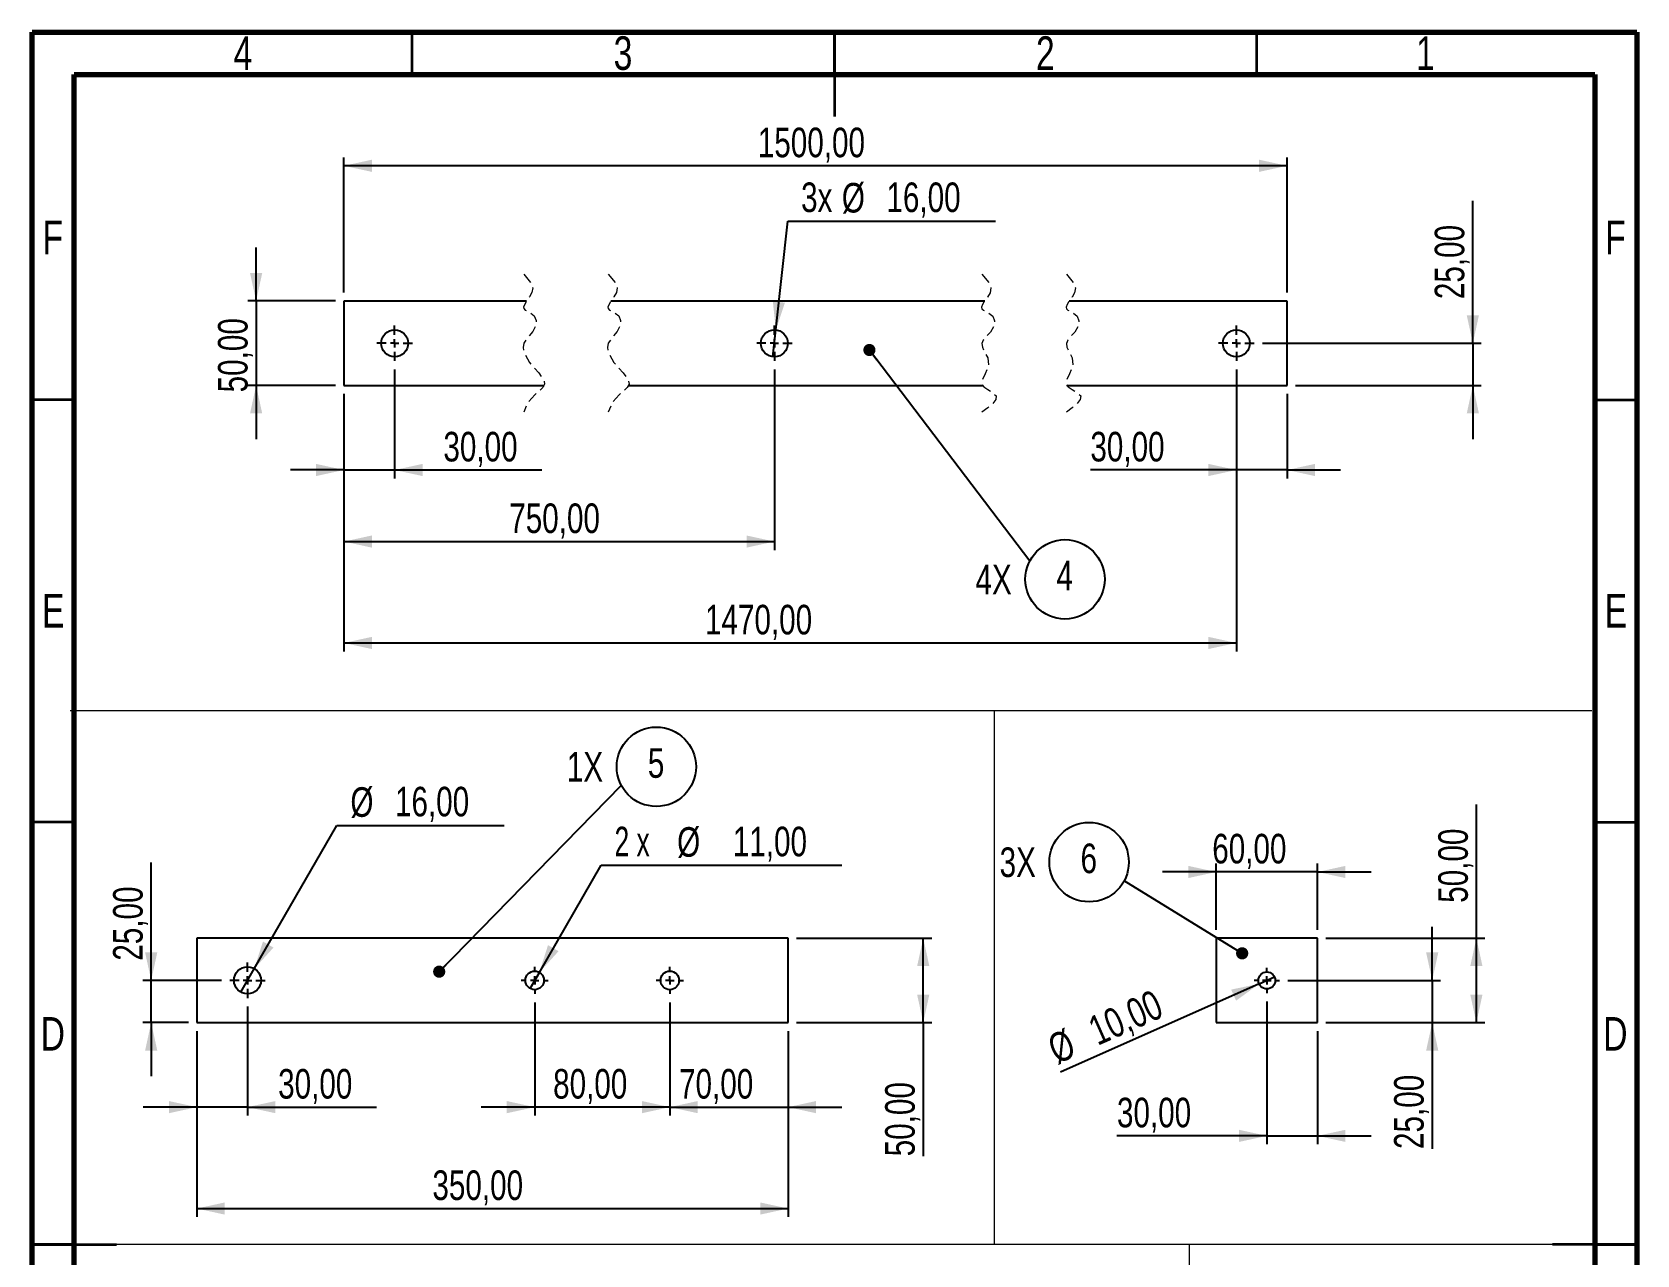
# Paper-space layout 'Siebdruckplatten' of a CAD drawing. Header units: millimetres. Extents: x 75 to 1025, y 25 to 1460.
# Drawn here: x 75 to 1025, y 736 to 1460 of the extents above; entities that cross this region are included whole.
import ezdxf

# ---------------------------------------------------------------- set-up
doc = ezdxf.new("R2010")
doc.units = ezdxf.units.MM
doc.linetypes.add('HIDDEN', pattern=[1.905, 1.27, -0.635])
doc.layers.add('FORMAT', color=7, linetype='Continuous')
doc.styles.add('SLDTEXTSTYLE0', font='TXT', dxfattribs={"width": 0.75})
doc.styles.add('SLDTEXTSTYLE2', font='TXT', dxfattribs={"width": 0.666667})
doc.dimstyles.new('SLDDIMSTYLE10', dxfattribs={"dimtxt": 17.5, "dimasz": 16.51, "dimexe": 0, "dimexo": 0.0625, "dimgap": 4.375, "dimtad": 0, "dimtih": 1, "dimtoh": 1, "dimlfac": 0.5, "dimrnd": 1e-09, "dimzin": 12, "dimdsep": 46, "dimtxsty": 'SLDTEXTSTYLE0', "dimblk1": 'NONE', "dimsah": 1, "dimcen": 0, "dimadec": 0, "dimazin": 3, "dimtfac": 1, "dimtmove": 0, "dimatfit": 3, "dimldrblk": 'NONE', "dimfxl": 1, "dimfrac": 2, "dimtolj": 1, "dimtzin": 12, "dimarcsym": 0})
doc.dimstyles.new('SLDDIMSTYLE11', dxfattribs={"dimtxt": 17.5, "dimasz": 16.51, "dimexe": 0, "dimexo": 0.0625, "dimgap": 4.375, "dimtad": 1, "dimlfac": 0.5, "dimrnd": 1e-09, "dimzin": 12, "dimdsep": 46, "dimtxsty": 'SLDTEXTSTYLE0', "dimblk1": 'NONE', "dimsah": 1, "dimcen": 0, "dimadec": 0, "dimazin": 3, "dimtfac": 1, "dimtmove": 0, "dimatfit": 3, "dimldrblk": 'NONE', "dimfxl": 1, "dimfrac": 2, "dimtolj": 1, "dimtzin": 12, "dimarcsym": 0})
doc.dimstyles.new('SLDDIMSTYLE3', dxfattribs={"dimtxt": 0.18, "dimasz": 7.2, "dimexe": 0, "dimexo": 0.0625, "dimgap": 0, "dimtad": 0, "dimtih": 1, "dimtoh": 1, "dimdec": 0, "dimrnd": 1e-09, "dimzin": 0, "dimdsep": 46, "dimtxsty": 'Standard', "dimblk1": 'DOT', "dimblk2": 'DOT', "dimsah": 1, "dimcen": 0.09, "dimadec": 0, "dimazin": 0, "dimtfac": 7.2, "dimtdec": 0, "dimtofl": 0, "dimtmove": 0, "dimatfit": 3, "dimldrblk": 'DOT', "dimfxl": 1, "dimfrac": 2, "dimtolj": 1, "dimtzin": 0, "dimarcsym": 0})
doc.dimstyles.new('SLDDIMSTYLE7', dxfattribs={"dimtxt": 17.5, "dimasz": 16.51, "dimexe": 0, "dimexo": 0.0625, "dimgap": 4.375, "dimtad": 1, "dimlfac": 0.5, "dimrnd": 1e-09, "dimzin": 12, "dimdsep": 46, "dimtxsty": 'SLDTEXTSTYLE0', "dimsah": 1, "dimcen": 0.09, "dimadec": 0, "dimazin": 3, "dimtfac": 1, "dimtmove": 0, "dimatfit": 0, "dimfxl": 1, "dimfrac": 2, "dimtolj": 1, "dimtzin": 12, "dimarcsym": 0})
doc.dimstyles.new('SLDDIMSTYLE8', dxfattribs={"dimtxt": 17.5, "dimasz": 16.51, "dimexe": 0, "dimexo": 0.0625, "dimgap": 4.375, "dimtad": 1, "dimlfac": 0.5, "dimrnd": 1e-09, "dimzin": 12, "dimdsep": 46, "dimtxsty": 'SLDTEXTSTYLE0', "dimsah": 1, "dimcen": 0.09, "dimadec": 0, "dimazin": 3, "dimtfac": 1, "dimtofl": 0, "dimtmove": 0, "dimatfit": 3, "dimfxl": 1, "dimfrac": 2, "dimtolj": 1, "dimtzin": 12, "dimarcsym": 0})
doc.dimstyles.new('SLDDIMSTYLE9', dxfattribs={"dimtxt": 17.5, "dimasz": 16.51, "dimexe": 0, "dimexo": 0.0625, "dimgap": 4.375, "dimtad": 0, "dimtih": 1, "dimtoh": 1, "dimlfac": 0.5, "dimrnd": 1e-09, "dimzin": 12, "dimdsep": 46, "dimtxsty": 'SLDTEXTSTYLE0', "dimblk1": 'NONE', "dimsah": 1, "dimcen": 0, "dimadec": 0, "dimazin": 3, "dimtfac": 1, "dimtmove": 0, "dimatfit": 3, "dimldrblk": 'NONE', "dimfxl": 1, "dimfrac": 2, "dimtolj": 1, "dimtzin": 12, "dimarcsym": 0})

# ---------------------------------------------------------------- blocks, each defined once
blk = doc.blocks.new('_D_2')
at = {"layer": 'FORMAT', "ltscale": 5}
for p, q in [((207.62, 1300.89), (207.62, 1332.64)), ((254.62, 1300.89), (202.62, 1300.89)), ((207.62, 1300.89), (207.62, 1250.89)), ((254.62, 1250.89), (202.62, 1250.89)), ((207.62, 1250.89), (207.62, 1219.14))]:
    blk.add_line(p, q, dxfattribs=at)
for points in [[(207.62, 1300.89), (211.22, 1317.4), (204.02, 1317.4)], [(207.62, 1250.89), (204.02, 1234.38), (211.22, 1234.38)]]:
    blk.add_solid(points, dxfattribs=at)
at = {"layer": 'FORMAT', "ltscale": 5, "insert": (185.06, 1246.82), "char_height": 17.5, "attachment_point": 1, "rotation": 90, "style": 'SLDTEXTSTYLE0'}
blk.add_mtext('50,00', dxfattribs=at)
blk = doc.blocks.new('_D_3')
at = {"layer": 'FORMAT', "ltscale": 5}
for p, q in [((259.62, 1305.89), (259.62, 1385.89)), ((817.88, 1380.89), (259.62, 1380.89)), ((817.88, 1305.89), (817.88, 1385.89))]:
    blk.add_line(p, q, dxfattribs=at)
for points in [[(259.62, 1380.89), (276.13, 1377.29), (276.13, 1384.49)], [(817.88, 1380.89), (801.37, 1384.49), (801.37, 1377.29)]]:
    blk.add_solid(points, dxfattribs=at)
at = {"layer": 'FORMAT', "ltscale": 5, "insert": (504.61, 1403.45), "char_height": 17.5, "attachment_point": 1, "style": 'SLDTEXTSTYLE0'}
blk.add_mtext('1500,00', dxfattribs=at)
blk = doc.blocks.new('_D_4')
at = {"layer": 'FORMAT', "ltscale": 5}
for p, q in [((515.29, 1283.84), (522.28, 1348.19)), ((522.28, 1348.19), (645.4, 1348.19)), ((513.57, 1267.93), (515.29, 1283.84))]:
    blk.add_line(p, q, dxfattribs=at)
blk.add_solid([(515.29, 1283.84), (520.65, 1299.87), (513.5, 1300.64)], dxfattribs=at)
at = {"layer": 'FORMAT', "ltscale": 5, "char_height": 17.5, "attachment_point": 1, "style": 'SLDTEXTSTYLE0'}
for s, insert in [('3x', (530.22, 1371.02)), ('%%c', (554.35, 1370.75)), ('16,00', (580.74, 1371.02))]:
    blk.add_mtext(s, dxfattribs=dict(at, insert=insert))
blk = doc.blocks.new('_None')
blk = doc.blocks.new('_D_5')
at = {"layer": 'FORMAT', "ltscale": 5}
for p, q in [((289.62, 1260.39), (289.62, 1195.89)), ((259.62, 1245.89), (259.62, 1195.89)), ((259.62, 1200.89), (227.87, 1200.89)), ((259.62, 1200.89), (289.62, 1200.89)), ((289.62, 1200.89), (376.66, 1200.89))]:
    blk.add_line(p, q, dxfattribs=at)
for points in [[(259.62, 1200.89), (243.11, 1204.49), (243.11, 1197.29)], [(289.62, 1200.89), (306.13, 1197.29), (306.13, 1204.49)]]:
    blk.add_solid(points, dxfattribs=at)
at = {"layer": 'FORMAT', "ltscale": 5, "insert": (318.48, 1223.45), "char_height": 17.5, "attachment_point": 1, "style": 'SLDTEXTSTYLE0'}
blk.add_mtext('30,00', dxfattribs=at)
blk = doc.blocks.new('_D_6')
at = {"layer": 'FORMAT', "ltscale": 5}
for p, q in [((787.88, 1260.39), (787.88, 1093.54)), ((259.62, 1245.89), (259.62, 1093.54)), ((259.62, 1098.54), (787.88, 1098.54))]:
    blk.add_line(p, q, dxfattribs=at)
for points in [[(259.62, 1098.54), (276.13, 1094.94), (276.13, 1102.14)], [(787.88, 1098.54), (771.37, 1102.14), (771.37, 1094.94)]]:
    blk.add_solid(points, dxfattribs=at)
at = {"layer": 'FORMAT', "ltscale": 5, "insert": (473.33, 1121.1), "char_height": 17.5, "attachment_point": 1, "style": 'SLDTEXTSTYLE0'}
blk.add_mtext('1470,00', dxfattribs=at)
blk = doc.blocks.new('_D_7')
at = {"layer": 'FORMAT', "ltscale": 5}
for p, q in [((514.43, 1260.39), (514.43, 1153.54)), ((259.62, 1245.89), (259.62, 1153.54)), ((259.62, 1158.54), (514.43, 1158.54))]:
    blk.add_line(p, q, dxfattribs=at)
for points in [[(259.62, 1158.54), (276.13, 1154.94), (276.13, 1162.14)], [(514.43, 1158.54), (497.92, 1162.14), (497.92, 1154.94)]]:
    blk.add_solid(points, dxfattribs=at)
at = {"layer": 'FORMAT', "ltscale": 5, "insert": (357.46, 1181.1), "char_height": 17.5, "attachment_point": 1, "style": 'SLDTEXTSTYLE0'}
blk.add_mtext('750,00', dxfattribs=at)
blk = doc.blocks.new('_D_8')
at = {"layer": 'FORMAT', "ltscale": 5}
for p, q in [((787.88, 1260.39), (787.88, 1195.89)), ((817.88, 1245.89), (817.88, 1195.89)), ((787.88, 1200.89), (701.47, 1200.89)), ((817.88, 1200.89), (787.88, 1200.89)), ((817.88, 1200.89), (849.63, 1200.89))]:
    blk.add_line(p, q, dxfattribs=at)
for points in [[(787.88, 1200.89), (771.37, 1204.49), (771.37, 1197.29)], [(817.88, 1200.89), (834.39, 1197.29), (834.39, 1204.49)]]:
    blk.add_solid(points, dxfattribs=at)
at = {"layer": 'FORMAT', "ltscale": 5, "insert": (701.47, 1223.45), "char_height": 17.5, "attachment_point": 1, "style": 'SLDTEXTSTYLE0'}
blk.add_mtext('30,00', dxfattribs=at)
blk = doc.blocks.new('_D_9')
at = {"layer": 'FORMAT', "ltscale": 5}
for p, q in [((927.88, 1275.89), (927.88, 1360.18)), ((803.38, 1275.89), (932.88, 1275.89)), ((927.88, 1275.89), (927.88, 1250.89)), ((822.88, 1250.89), (932.88, 1250.89)), ((927.88, 1250.89), (927.88, 1219.14))]:
    blk.add_line(p, q, dxfattribs=at)
for points in [[(927.88, 1275.89), (931.48, 1292.4), (924.28, 1292.4)], [(927.88, 1250.89), (924.28, 1234.38), (931.48, 1234.38)]]:
    blk.add_solid(points, dxfattribs=at)
at = {"layer": 'FORMAT', "ltscale": 5, "insert": (905.32, 1301.99), "char_height": 17.5, "attachment_point": 1, "rotation": 90, "style": 'SLDTEXTSTYLE0'}
blk.add_mtext('25,00', dxfattribs=at)
blk = doc.blocks.new('SW_NOTE_0_65')
at = {"layer": 'FORMAT', "color": 0, "ltscale": 5}
blk.add_circle((20.75, -11.02), 23.5, dxfattribs=at)
at = {"layer": 'FORMAT', "color": 0, "ltscale": 5, "char_height": 17.5, "attachment_point": 2, "style": 'SLDTEXTSTYLE0'}
for s, insert in [('4X', (-21.5, -2.34)), ('4', (20.58, -0.07))]:
    blk.add_mtext(s, dxfattribs=dict(at, insert=insert))
blk = doc.blocks.new('_Dot')
at = {"color": 0, "linetype": 'ByBlock', "lineweight": -2}
blk.add_line((-0.5, 0), (-1, 0), dxfattribs=at)
at = {"color": 0, "linetype": 'ByBlock', "const_width": 0.5}
blk.add_lwpolyline([(-0.25, 0, 1), (0.25, 0, 1)], format="xyb", close=True, dxfattribs=at)
blk = doc.blocks.new('SW_CENTERMARKSYMBOL_0')
at = {"layer": 'FORMAT', "color": 0, "ltscale": 5}
for p, q in [((0, 5), (0, 10.5)), ((-5, 0), (-10.5, 0)), ((0, 0), (-2.5, 0)), ((0, 0), (0, 2.5)), ((0, 0), (0, -2.5)), ((0, 0), (2.5, 0)), ((5, 0), (10.5, 0)), ((0, -5), (0, -10.5))]:
    blk.add_line(p, q, dxfattribs=at)
blk = doc.blocks.new('SW_CENTERMARKSYMBOL_1')
at = {"layer": 'FORMAT', "color": 0, "ltscale": 5}
for p, q in [((0, 5), (0, 10.5)), ((-5, 0), (-10.5, 0)), ((0, 0), (-2.5, 0)), ((0, 0), (0, 2.5)), ((0, 0), (0, -2.5)), ((0, 0), (2.5, 0)), ((5, 0), (10.5, 0)), ((0, -5), (0, -10.5))]:
    blk.add_line(p, q, dxfattribs=at)
blk = doc.blocks.new('SW_CENTERMARKSYMBOL_2')
at = {"layer": 'FORMAT', "color": 0, "ltscale": 5}
for p, q in [((0, 5), (0, 10.5)), ((-5, 0), (-10.5, 0)), ((0, 0), (-2.5, 0)), ((0, 0), (0, 2.5)), ((0, 0), (0, -2.5)), ((0, 0), (2.5, 0)), ((5, 0), (10.5, 0)), ((0, -5), (0, -10.5))]:
    blk.add_line(p, q, dxfattribs=at)
blk = doc.blocks.new('_D_10')
at = {"layer": 'FORMAT', "ltscale": 5}
for p, q in [((206.53, 905.79), (255.49, 990.6)), ((255.49, 990.6), (354.47, 990.6)), ((198.53, 891.94), (206.53, 905.79))]:
    blk.add_line(p, q, dxfattribs=at)
blk.add_solid([(206.53, 905.79), (217.9, 918.29), (211.66, 921.89)], dxfattribs=at)
at = {"layer": 'FORMAT', "ltscale": 5, "char_height": 17.5, "attachment_point": 1, "style": 'SLDTEXTSTYLE0'}
for s, insert in [('%%c', (263.43, 1013.16)), ('16,00', (289.82, 1013.43))]:
    blk.add_mtext(s, dxfattribs=dict(at, insert=insert))
blk = doc.blocks.new('_D_11')
at = {"layer": 'FORMAT', "ltscale": 5}
for p, q in [((375.28, 903.63), (411.85, 966.98)), ((411.85, 966.98), (554.36, 966.98)), ((369.78, 894.1), (375.28, 903.63))]:
    blk.add_line(p, q, dxfattribs=at)
blk.add_solid([(375.28, 903.63), (386.65, 916.13), (380.41, 919.73)], dxfattribs=at)
at = {"layer": 'FORMAT', "ltscale": 5, "char_height": 17.5, "attachment_point": 1}
for s, insert, style in [('2 x', (419.79, 989.8), 'SLDTEXTSTYLE2'), ('%%c', (456.85, 989.54), 'SLDTEXTSTYLE0'), ('11,00', (489.81, 989.8), 'SLDTEXTSTYLE0')]:
    blk.add_mtext(s, dxfattribs=dict(at, insert=insert, style=style))
blk = doc.blocks.new('_D_12')
at = {"layer": 'FORMAT', "ltscale": 5}
for p, q in [((172.53, 868.87), (172.53, 758.87)), ((522.53, 868.87), (522.53, 758.87)), ((172.53, 763.87), (522.53, 763.87))]:
    blk.add_line(p, q, dxfattribs=at)
for points in [[(172.53, 763.87), (189.04, 760.27), (189.04, 767.47)], [(522.53, 763.87), (506.02, 767.47), (506.02, 760.27)]]:
    blk.add_solid(points, dxfattribs=at)
at = {"layer": 'FORMAT', "ltscale": 5, "insert": (311.97, 786.42), "char_height": 17.5, "attachment_point": 1, "style": 'SLDTEXTSTYLE0'}
blk.add_mtext('350,00', dxfattribs=at)
blk = doc.blocks.new('_D_13')
at = {"layer": 'FORMAT', "ltscale": 5}
for p, q in [((452.53, 885.87), (452.53, 818.87)), ((522.53, 868.87), (522.53, 818.87)), ((452.53, 823.87), (420.78, 823.87)), ((452.53, 823.87), (522.53, 823.87)), ((522.53, 823.87), (554.28, 823.87))]:
    blk.add_line(p, q, dxfattribs=at)
for points in [[(452.53, 823.87), (436.02, 827.47), (436.02, 820.27)], [(522.53, 823.87), (539.04, 820.27), (539.04, 827.47)]]:
    blk.add_solid(points, dxfattribs=at)
at = {"layer": 'FORMAT', "ltscale": 5, "insert": (457.98, 846.42), "char_height": 17.5, "attachment_point": 1, "style": 'SLDTEXTSTYLE0'}
blk.add_mtext('70,00', dxfattribs=at)
blk = doc.blocks.new('_D_14')
at = {"layer": 'FORMAT', "ltscale": 5}
for p, q in [((372.53, 885.87), (372.53, 818.87)), ((452.53, 885.87), (452.53, 818.87)), ((372.53, 823.87), (340.78, 823.87)), ((452.53, 823.87), (372.53, 823.87)), ((452.53, 823.87), (484.28, 823.87))]:
    blk.add_line(p, q, dxfattribs=at)
for points in [[(372.53, 823.87), (356.02, 827.47), (356.02, 820.27)], [(452.53, 823.87), (469.04, 820.27), (469.04, 827.47)]]:
    blk.add_solid(points, dxfattribs=at)
at = {"layer": 'FORMAT', "ltscale": 5, "insert": (383.43, 846.42), "char_height": 17.5, "attachment_point": 1, "style": 'SLDTEXTSTYLE0'}
blk.add_mtext('80,00', dxfattribs=at)
blk = doc.blocks.new('_D_15')
at = {"layer": 'FORMAT', "ltscale": 5}
for p, q in [((202.53, 883.37), (202.53, 818.87)), ((172.53, 868.87), (172.53, 818.87)), ((172.53, 823.87), (140.78, 823.87)), ((202.53, 823.87), (172.53, 823.87)), ((202.53, 823.87), (278.83, 823.87))]:
    blk.add_line(p, q, dxfattribs=at)
for points in [[(172.53, 823.87), (156.02, 827.47), (156.02, 820.27)], [(202.53, 823.87), (219.04, 820.27), (219.04, 827.47)]]:
    blk.add_solid(points, dxfattribs=at)
at = {"layer": 'FORMAT', "ltscale": 5, "insert": (220.65, 846.42), "char_height": 17.5, "attachment_point": 1, "style": 'SLDTEXTSTYLE0'}
blk.add_mtext('30,00', dxfattribs=at)
blk = doc.blocks.new('_D_16')
at = {"layer": 'FORMAT', "ltscale": 5}
for p, q in [((527.53, 923.87), (607.53, 923.87)), ((602.53, 873.87), (602.53, 923.87)), ((527.53, 873.87), (607.53, 873.87)), ((602.53, 873.87), (602.53, 794.77))]:
    blk.add_line(p, q, dxfattribs=at)
for points in [[(602.53, 923.87), (598.93, 907.36), (606.13, 907.36)], [(602.53, 873.87), (606.13, 890.38), (598.93, 890.38)]]:
    blk.add_solid(points, dxfattribs=at)
at = {"layer": 'FORMAT', "ltscale": 5, "insert": (579.97, 794.77), "char_height": 17.5, "attachment_point": 1, "rotation": 90, "style": 'SLDTEXTSTYLE0'}
blk.add_mtext('50,00', dxfattribs=at)
blk = doc.blocks.new('_D_17')
at = {"layer": 'FORMAT', "ltscale": 5}
for p, q in [((145.5, 898.87), (145.5, 968.72)), ((187.03, 898.87), (140.5, 898.87)), ((145.5, 873.87), (145.5, 898.87)), ((167.53, 873.87), (140.5, 873.87)), ((145.5, 873.87), (145.5, 842.12))]:
    blk.add_line(p, q, dxfattribs=at)
for points in [[(145.5, 898.87), (149.1, 915.38), (141.9, 915.38)], [(145.5, 873.87), (141.9, 857.36), (149.1, 857.36)]]:
    blk.add_solid(points, dxfattribs=at)
at = {"layer": 'FORMAT', "ltscale": 5, "insert": (122.94, 910.53), "char_height": 17.5, "attachment_point": 1, "rotation": 90, "style": 'SLDTEXTSTYLE0'}
blk.add_mtext('25,00', dxfattribs=at)
blk = doc.blocks.new('SW_NOTE_0_66')
at = {"layer": 'FORMAT', "color": 0, "ltscale": 5}
blk.add_circle((20.75, 11.02), 23.5, dxfattribs=at)
at = {"layer": 'FORMAT', "color": 0, "ltscale": 5, "char_height": 17.5, "attachment_point": 2, "style": 'SLDTEXTSTYLE0'}
for s, insert in [('1X', (-21.5, 19.7)), ('5', (20.58, 21.98))]:
    blk.add_mtext(s, dxfattribs=dict(at, insert=insert))
blk = doc.blocks.new('SW_CENTERMARKSYMBOL_3')
at = {"layer": 'FORMAT', "color": 0, "ltscale": 5}
for p, q in [((0, 5), (0, 10.5)), ((-5, 0), (-10.5, 0)), ((0, 0), (-2.5, 0)), ((0, 0), (0, 2.5)), ((0, 0), (0, -2.5)), ((0, 0), (2.5, 0)), ((5, 0), (10.5, 0)), ((0, -5), (0, -10.5))]:
    blk.add_line(p, q, dxfattribs=at)
blk = doc.blocks.new('SW_CENTERMARKSYMBOL_4')
at = {"layer": 'FORMAT', "color": 0, "ltscale": 5}
for p, q in [((-5, 0), (-8, 0)), ((0, 0), (-2.5, 0)), ((0, 5), (0, 8)), ((0, 0), (0, 2.5)), ((0, 0), (0, -2.5)), ((0, 0), (2.5, 0)), ((5, 0), (8, 0)), ((0, -5), (0, -8))]:
    blk.add_line(p, q, dxfattribs=at)
blk = doc.blocks.new('SW_CENTERMARKSYMBOL_5')
at = {"layer": 'FORMAT', "color": 0, "ltscale": 5}
for p, q in [((-5, 0), (-8, 0)), ((0, 0), (-2.5, 0)), ((0, 5), (0, 8)), ((0, 0), (0, 2.5)), ((0, 0), (0, -2.5)), ((0, 0), (2.5, 0)), ((5, 0), (8, 0)), ((0, -5), (0, -8))]:
    blk.add_line(p, q, dxfattribs=at)
blk = doc.blocks.new('_D_18')
at = {"layer": 'FORMAT', "ltscale": 5}
for p, q in [((775.94, 963.02), (744.19, 963.02)), ((775.94, 928.87), (775.94, 968.02)), ((835.94, 963.02), (775.94, 963.02)), ((835.94, 928.87), (835.94, 968.02)), ((835.94, 963.02), (867.69, 963.02))]:
    blk.add_line(p, q, dxfattribs=at)
for points in [[(775.94, 963.02), (759.43, 966.62), (759.43, 959.42)], [(835.94, 963.02), (852.45, 959.42), (852.45, 966.62)]]:
    blk.add_solid(points, dxfattribs=at)
at = {"layer": 'FORMAT', "ltscale": 5, "insert": (773.62, 985.58), "char_height": 17.5, "attachment_point": 1, "style": 'SLDTEXTSTYLE0'}
blk.add_mtext('60,00', dxfattribs=at)
blk = doc.blocks.new('_D_19')
at = {"layer": 'FORMAT', "ltscale": 5}
for p, q in [((929.97, 923.87), (929.97, 1002.96)), ((840.94, 923.87), (934.97, 923.87)), ((929.97, 873.87), (929.97, 923.87)), ((840.94, 873.87), (934.97, 873.87))]:
    blk.add_line(p, q, dxfattribs=at)
for points in [[(929.97, 923.87), (926.37, 907.36), (933.57, 907.36)], [(929.97, 873.87), (933.57, 890.38), (926.37, 890.38)]]:
    blk.add_solid(points, dxfattribs=at)
at = {"layer": 'FORMAT', "ltscale": 5, "insert": (907.41, 944.77), "char_height": 17.5, "attachment_point": 1, "rotation": 90, "style": 'SLDTEXTSTYLE0'}
blk.add_mtext('50,00', dxfattribs=at)
blk = doc.blocks.new('_D_20')
at = {"layer": 'FORMAT', "ltscale": 5}
for p, q in [((903.83, 898.87), (903.83, 930.62)), ((818.44, 898.87), (908.83, 898.87)), ((903.83, 898.87), (903.83, 873.87)), ((840.94, 873.87), (908.83, 873.87)), ((903.83, 873.87), (903.83, 799.1))]:
    blk.add_line(p, q, dxfattribs=at)
for points in [[(903.83, 898.87), (907.43, 915.38), (900.23, 915.38)], [(903.83, 873.87), (900.23, 857.36), (907.43, 857.36)]]:
    blk.add_solid(points, dxfattribs=at)
at = {"layer": 'FORMAT', "ltscale": 5, "insert": (881.27, 799.1), "char_height": 17.5, "attachment_point": 1, "rotation": 90, "style": 'SLDTEXTSTYLE0'}
blk.add_mtext('25,00', dxfattribs=at)
blk = doc.blocks.new('_D_21')
at = {"layer": 'FORMAT', "ltscale": 5}
for p, q in [((805.94, 886.37), (805.94, 801.87)), ((835.94, 868.87), (835.94, 801.87)), ((805.94, 806.87), (717.21, 806.87)), ((805.94, 806.87), (835.94, 806.87)), ((835.94, 806.87), (867.69, 806.87))]:
    blk.add_line(p, q, dxfattribs=at)
for points in [[(805.94, 806.87), (789.43, 810.47), (789.43, 803.27)], [(835.94, 806.87), (852.45, 803.27), (852.45, 810.47)]]:
    blk.add_solid(points, dxfattribs=at)
at = {"layer": 'FORMAT', "ltscale": 5, "insert": (717.21, 829.43), "char_height": 17.5, "attachment_point": 1, "style": 'SLDTEXTSTYLE0'}
blk.add_mtext('30,00', dxfattribs=at)
blk = doc.blocks.new('_D_22')
at = {"layer": 'FORMAT', "ltscale": 5}
for q in [(683.69, 844.63), (810.51, 900.89)]:
    blk.add_line((801.37, 896.84), q, dxfattribs=at)
blk.add_solid([(801.37, 896.84), (784.81, 893.43), (787.73, 886.85)], dxfattribs=at)
at = {"layer": 'FORMAT', "ltscale": 5, "char_height": 17.5, "attachment_point": 1, "rotation": 23.92525, "style": 'SLDTEXTSTYLE0'}
for s, insert in [('10,00', (698.63, 876.05)), ('%%c', (674.61, 865.11))]:
    blk.add_mtext(s, dxfattribs=dict(at, insert=insert))
blk = doc.blocks.new('SW_NOTE_0_67')
at = {"layer": 'FORMAT', "color": 0, "ltscale": 5}
blk.add_circle((-20.75, 11.02), 23.5, dxfattribs=at)
at = {"layer": 'FORMAT', "color": 0, "ltscale": 5, "char_height": 17.5, "attachment_point": 2, "style": 'SLDTEXTSTYLE0'}
for s, insert in [('3X', (-63, 19.7)), ('6', (-20.93, 21.98))]:
    blk.add_mtext(s, dxfattribs=dict(at, insert=insert))
blk = doc.blocks.new('SW_CENTERMARKSYMBOL_6')
at = {"layer": 'FORMAT', "color": 0, "ltscale": 5}
for p, q in [((-5, 0), (-7.5, 0)), ((0, 0), (-2.5, 0)), ((0, 5), (0, 7.5)), ((0, 0), (0, 2.5)), ((0, 0), (0, -2.5)), ((0, 0), (2.5, 0)), ((5, 0), (7.5, 0)), ((0, -5), (0, -7.5))]:
    blk.add_line(p, q, dxfattribs=at)

psp = doc.layouts.new('Siebdruckplatten')

# ---------------------------------------------------------------- linework, layer by layer
at = {"color": 7, "linetype": 'Continuous', "lineweight": 70, "ltscale": 5}
for p, q in [((75, 25), (75, 1460)), ((75, 1460), (1025, 1460)), ((1025, 1460), (1025, 25)), ((100, 50), (100, 1435)), ((100, 1435), (1000, 1435)), ((1000, 1435), (1000, 50))]:
    psp.add_line(p, q, dxfattribs=at)
at = {"color": 7, "linetype": 'Continuous', "lineweight": 35, "ltscale": 5}
for p, q in [((300, 1435), (300, 1460)), ((550, 1460), (550, 1410)), ((550, 1435), (550, 1460)), ((800, 1435), (800, 1460)), ((100, 1242.5), (75, 1242.5)), ((1000, 1242.5), (1025, 1242.5)), ((100, 992.5), (75, 992.5)), ((1000, 992.5), (1025, 992.5)), ((75, 742.5), (125, 742.5)), ((100, 742.5), (75, 742.5)), ((1025, 742.5), (975, 742.5)), ((1000, 742.5), (1025, 742.5))]:
    psp.add_line(p, q, dxfattribs=at)
at = {"color": 7, "linetype": 'Continuous', "lineweight": 25, "ltscale": 5}
for p, q in [((259.621, 1300.887), (259.621, 1250.887)), ((367.678, 1300.887), (259.621, 1300.887)), ((638.932, 1300.887), (417.678, 1300.887)), ((817.883, 1300.887), (688.932, 1300.887)), ((817.883, 1250.887), (817.883, 1300.887)), ((259.621, 1250.887), (378.135, 1250.887)), ((428.135, 1250.887), (637.587, 1250.887)), ((687.587, 1250.887), (817.883, 1250.887)), ((172.525, 923.865), (172.525, 873.865)), ((522.525, 923.865), (172.525, 923.865)), ((522.525, 873.865), (522.525, 923.865)), ((775.937, 923.865), (775.937, 873.865)), ((835.937, 923.865), (775.937, 923.865)), ((835.937, 873.865), (835.937, 923.865)), ((172.525, 873.865), (522.525, 873.865)), ((775.937, 873.865), (835.937, 873.865))]:
    psp.add_line(p, q, dxfattribs=at)
at = {"color": 7, "linetype": 'Continuous', "lineweight": 18, "ltscale": 5}
for p, q in [((97.564, 1058.589), (998.293, 1058.589)), ((644.525, 1058.589), (644.525, 742.5)), ((1000, 742.5), (100, 742.5)), ((759.939, 742.5), (759.939, 361.089))]:
    psp.add_line(p, q, dxfattribs=at)
at = {"color": 7, "linetype": 'HIDDEN', "lineweight": 18, "ltscale": 5, "flags": 128}
for points in [[(366.045, 1316.762), (370.361, 1311.517), (371.34, 1308.765), (370.908, 1305.858), (369.446, 1303.32), (367.645, 1300.84), (365.86, 1297.43), (366.006, 1296.398), (366.788, 1295.543), (369.533, 1294.045), (372.236, 1292.171), (373.383, 1289.391), (373.035, 1286.153), (371.393, 1282.79), (369.094, 1280.032), (366.086, 1275.987), (365.625, 1273.369), (366.148, 1270.502), (369.435, 1264.52), (374.906, 1258.305), (378.025, 1253.976), (378.387, 1251.727), (377.311, 1249.618), (375.152, 1247.561), (372.538, 1245.443), (368.308, 1240.597), (366.045, 1235.012)], [(416.045, 1316.762), (420.361, 1311.517), (421.34, 1308.765), (420.908, 1305.858), (419.446, 1303.32), (417.645, 1300.84), (415.86, 1297.43), (416.006, 1296.398), (416.788, 1295.543), (419.533, 1294.045), (422.236, 1292.171), (423.383, 1289.391), (423.035, 1286.153), (421.393, 1282.79), (419.094, 1280.032), (416.086, 1275.987), (415.625, 1273.369), (416.148, 1270.502), (419.435, 1264.52), (424.906, 1258.305), (428.025, 1253.976), (428.387, 1251.727), (427.311, 1249.618), (425.152, 1247.561), (422.538, 1245.443), (418.308, 1240.597), (416.045, 1235.012)], [(637.293, 1316.762), (641.63, 1311.473), (642.593, 1308.696), (642.115, 1305.76), (640.615, 1303.202), (638.805, 1300.709), (637.643, 1298.899), (637.099, 1297.304), (637.315, 1296.285), (638.17, 1295.44), (640.988, 1293.928), (643.647, 1291.977), (644.707, 1289.115), (644.237, 1285.841), (642.335, 1282.495), (639.785, 1279.734), (638.083, 1277.733), (637.267, 1275.669), (637.616, 1273.506), (638.695, 1271.165), (640.675, 1267.214), (641.212, 1262.48), (639.1, 1257.757), (637.114, 1253.474), (637.176, 1251.636), (638.382, 1250.06), (640.684, 1248.524), (643.218, 1247.087), (645.738, 1244.675), (645.441, 1242.528), (643.589, 1240.15), (640.7, 1237.619), (637.293, 1235.012)], [(687.293, 1316.762), (691.63, 1311.473), (692.593, 1308.696), (692.115, 1305.76), (690.615, 1303.202), (688.805, 1300.709), (687.643, 1298.899), (687.099, 1297.304), (687.315, 1296.285), (688.17, 1295.44), (690.988, 1293.928), (693.647, 1291.977), (694.707, 1289.115), (694.237, 1285.841), (692.335, 1282.495), (689.785, 1279.734), (688.083, 1277.733), (687.267, 1275.669), (687.616, 1273.506), (688.695, 1271.165), (690.675, 1267.214), (691.212, 1262.48), (689.1, 1257.757), (687.114, 1253.474), (687.176, 1251.636), (688.382, 1250.06), (690.684, 1248.524), (693.218, 1247.087), (695.738, 1244.675), (695.441, 1242.528), (693.589, 1240.15), (690.7, 1237.619), (687.293, 1235.012)]]:
    psp.add_lwpolyline(points, dxfattribs=at)
at = {"color": 7, "linetype": 'Continuous', "lineweight": 25, "ltscale": 25}
for centre, radius in [((289.621, 1275.887), 8), ((514.431, 1275.887), 8), ((787.883, 1275.887), 8), ((202.525, 898.865), 8), ((372.525, 898.865), 5.5), ((452.525, 898.865), 5.5), ((805.937, 898.865), 5)]:
    psp.add_circle(centre, radius, dxfattribs=at)

# ---------------------------------------------------------------- block references
at = {"layer": 'FORMAT', "ltscale": 5}
for name, p in [('SW_CENTERMARKSYMBOL_2', (289.621, 1275.887)), ('SW_CENTERMARKSYMBOL_0', (514.431, 1275.887)), ('SW_CENTERMARKSYMBOL_1', (787.883, 1275.887)), ('SW_NOTE_0_65', (665.694, 1147.211)), ('SW_NOTE_0_66', (423.8, 1014.267)), ('SW_NOTE_0_67', (721.466, 957.847)), ('SW_CENTERMARKSYMBOL_3', (202.525, 898.865)), ('SW_CENTERMARKSYMBOL_4', (372.525, 898.865)), ('SW_CENTERMARKSYMBOL_5', (452.525, 898.865)), ('SW_CENTERMARKSYMBOL_6', (805.937, 898.865))]:
    psp.add_blockref(name, p, dxfattribs=at)

# ---------------------------------------------------------------- texts
at = {"color": 7, "linetype": 'Continuous', "lineweight": 0, "ltscale": 5, "char_height": 19.844, "attachment_point": 2, "style": 'SLDTEXTSTYLE0'}
for s, insert in [('4', (199.8, 1457.51)), ('3', (424.8, 1457.51)), ('2', (674.8, 1457.51)), ('1', (899.8, 1457.51)), ('F', (87.289, 1348.436)), ('F', (1012.289, 1348.436)), ('E', (87.539, 1127.51)), ('E', (1012.539, 1127.51)), ('D', (87.263, 877.186)), ('D', (1012.263, 877.186))]:
    psp.add_mtext(s, dxfattribs=dict(at, insert=insert))

# ---------------------------------------------------------------- dimensions: what is measured, and where the dimension line sits
at = {"layer": 'FORMAT', "ltscale": 5}
for base, p1, p2, text, picture, middle in [((259.621, 1380.887), (817.883, 1300.887), (259.621, 1300.887), '1500,00', '_D_3', (546.63, 1380.887)), ((787.883, 1098.545), (259.621, 1250.887), (787.883, 1265.387), '1470,00', '_D_6', (515.357, 1098.545)), ((514.431, 1158.545), (259.621, 1250.887), (514.431, 1265.387), '750,00', '_D_7', (393.022, 1158.545))]:
    dim = psp.add_linear_dim(base=base, p1=p1, p2=p2, text=text, dimstyle='SLDDIMSTYLE8', dxfattribs=at)
    dim.commit()
    dim.dimension.update_dxf_attribs({"geometry": picture, "text_midpoint": middle, "dimtype": 160})
for p1, p2, text, dimstyle, picture, middle in [((513.568, 1267.933), (515.295, 1283.84), '3x<> ', 'SLDDIMSTYLE9', '_D_4', (587.806, 1362.218)), ((198.525, 891.937), (206.525, 905.794), '<> ', 'SLDDIMSTYLE9', '_D_10', (308.948, 1004.624)), ((369.775, 894.102), (375.275, 903.629), '2 x <> \\P', 'SLDDIMSTYLE10', '_D_11', (487.076, 981.002))]:
    dim = psp.add_diameter_dim_2p(p1=p1, p2=p2, text=text, dimstyle=dimstyle, dxfattribs=at)
    dim.commit()
    dim.dimension.update_dxf_attribs({"geometry": picture, "text_midpoint": middle, "dimtype": 163})
for base, p1, p2, dimstyle, picture, middle in [((927.883, 1250.887), (798.383, 1275.887), (817.883, 1250.887), 'SLDDIMSTYLE7', '_D_9', (927.883, 1331.088)), ((207.615, 1250.887), (259.621, 1300.887), (259.621, 1250.887), 'SLDDIMSTYLE7', '_D_2', (207.615, 1275.915)), ((929.966, 923.865), (835.937, 873.865), (835.937, 923.865), 'SLDDIMSTYLE8', '_D_19', (929.966, 973.865)), ((145.501, 898.865), (172.525, 873.865), (192.025, 898.865), 'SLDDIMSTYLE7', '_D_17', (145.501, 939.628)), ((602.525, 923.865), (522.525, 873.865), (522.525, 923.865), 'SLDDIMSTYLE8', '_D_16', (602.525, 823.865)), ((903.828, 873.865), (813.437, 898.865), (835.937, 873.865), 'SLDDIMSTYLE7', '_D_20', (903.828, 828.196))]:
    dim = psp.add_linear_dim(base=base, p1=p1, p2=p2, angle=90, dimstyle=dimstyle, dxfattribs=at)
    dim.commit()
    dim.dimension.update_dxf_attribs({"geometry": picture, "text_midpoint": middle, "dimtype": 160})
for base, p1, p2, dimstyle, picture, middle in [((289.621, 1200.887), (259.621, 1250.887), (289.621, 1265.387), 'SLDDIMSTYLE7', '_D_5', (347.57, 1200.887)), ((787.883, 1200.887), (817.883, 1250.887), (787.883, 1265.387), 'SLDDIMSTYLE7', '_D_8', (730.56, 1200.887)), ((775.937, 963.016), (835.937, 923.865), (775.937, 923.865), 'SLDDIMSTYLE7', '_D_18', (802.712, 963.016)), ((172.525, 823.865), (202.525, 888.365), (172.525, 873.865), 'SLDDIMSTYLE7', '_D_15', (249.741, 823.865)), ((372.525, 823.865), (452.525, 890.865), (372.525, 890.865), 'SLDDIMSTYLE7', '_D_14', (412.525, 823.865)), ((522.525, 823.865), (452.525, 890.865), (522.525, 873.865), 'SLDDIMSTYLE7', '_D_13', (487.076, 823.865)), ((835.937, 806.873), (805.937, 891.365), (835.937, 873.865), 'SLDDIMSTYLE7', '_D_21', (746.308, 806.873)), ((522.525, 763.865), (172.525, 873.865), (522.525, 873.865), 'SLDDIMSTYLE8', '_D_12', (347.525, 763.865))]:
    dim = psp.add_linear_dim(base=base, p1=p1, p2=p2, dimstyle=dimstyle, dxfattribs=at)
    dim.commit()
    dim.dimension.update_dxf_attribs({"geometry": picture, "text_midpoint": middle, "dimtype": 160})
dim = psp.add_diameter_dim_2p(p1=(810.507, 900.893), p2=(801.366, 896.838), dimstyle='SLDDIMSTYLE11', dxfattribs=at)
dim.commit()
dim.dimension.update_dxf_attribs({"geometry": '_D_22', "text_midpoint": (721.394, 861.357), "dimtype": 163})

# ---------------------------------------------------------------- leaders
for points in [[(570.67, 1271.895), (665.694, 1147.211)], [(315.992, 904.03), (423.8, 1014.267)], [(791.328, 914.876), (721.466, 957.847)]]:
    psp.add_leader(points, dimstyle='SLDDIMSTYLE3', dxfattribs=at)

doc.saveas('drawing.dxf')
